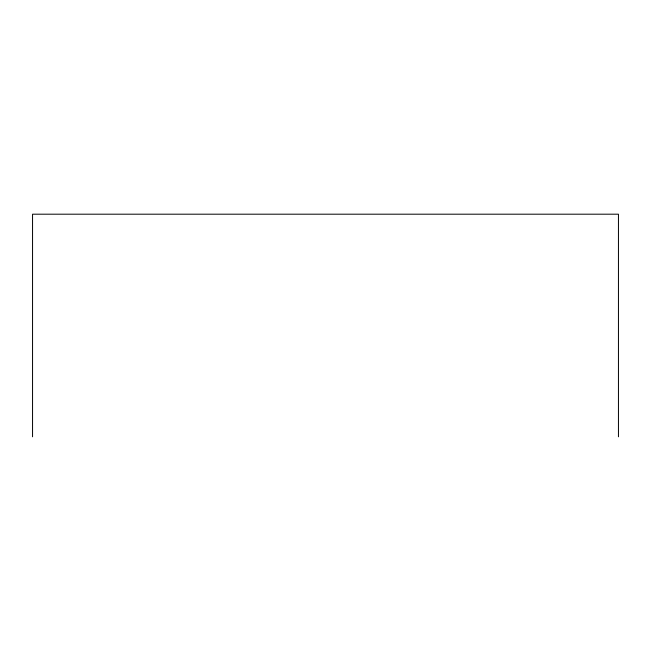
<?xml version="1.0" encoding="UTF-8"?>
<svg xmlns="http://www.w3.org/2000/svg" width="651" height="651" viewBox="0 0 651 651"><rect width="100%" height="100%" fill="white"/><g stroke="black" fill="none" stroke-linecap="round" stroke-linejoin="round"><path stroke-width="0.98" d="M618.45 436.805L618.45 214.195L32.55 214.195L32.55 436.805"/></g></svg>
